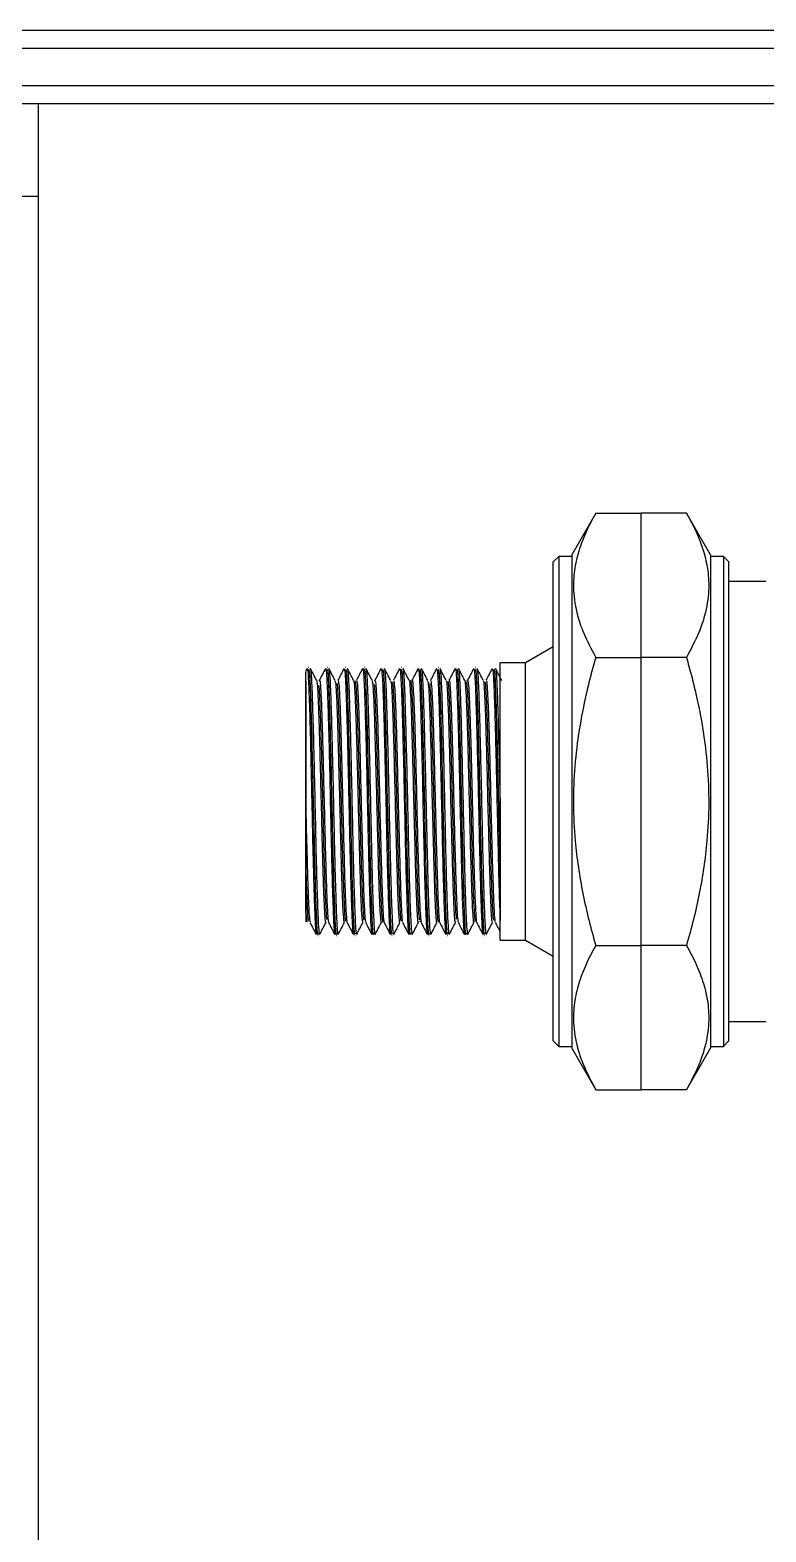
# Model space of a CAD drawing. Header units: millimetres. Extents: x 15 to 1184, y 5 to 836.
# Drawn here: x 204.98 to 212.94, y 760.12 to 776.36 of the extents above; entities that cross this region are included whole.
import ezdxf

# ---------------------------------------------------------------- set-up
doc = ezdxf.new("R2010")
doc.units = ezdxf.units.MM

msp = doc.modelspace()

# ---------------------------------------------------------------- linework, layer by layer
at = {"color": 7, "linetype": 'Continuous', "lineweight": 25}
for p, q in [((204.229, 776.365), (233.645, 776.365)), ((233.503, 776.165), (204.37, 776.165)), ((204.37, 775.765), (233.503, 775.765)), ((232.986, 775.565), (204.888, 775.565)), ((205.073, 774.565), (205.073, 775.565)), ((205.073, 774.565), (200.273, 774.565)), ((205.073, 725.525), (205.073, 774.565)), ((211.097, 771.139), (210.837, 770.689)), ((211.097, 771.139), (211.587, 771.139)), ((211.587, 769.58), (211.587, 771.139)), ((212.077, 771.139), (211.587, 771.139)), ((212.337, 770.689), (212.077, 771.139)), ((210.697, 770.672), (210.637, 770.612)), ((210.637, 765.432), (210.637, 770.612)), ((210.837, 770.672), (210.697, 770.672)), ((210.697, 770.672), (210.697, 765.372)), ((210.837, 770.689), (210.837, 765.354)), ((212.337, 770.689), (212.337, 765.354)), ((212.477, 770.672), (212.337, 770.672)), ((212.537, 770.612), (212.477, 770.672)), ((212.477, 770.672), (212.477, 765.372)), ((212.537, 765.432), (212.537, 770.612)), ((212.937, 770.402), (212.537, 770.402)), ((210.637, 769.695), (210.337, 769.522)), ((207.977, 769.461), (207.96, 769.427)), ((207.975, 769.449), (207.976, 769.45)), ((207.994, 769.472), (207.992, 769.472)), ((208.01, 769.451), (208.011, 769.453)), ((208.175, 769.452), (208.177, 769.461)), ((208.195, 769.472), (208.192, 769.472)), ((208.21, 769.461), (208.212, 769.452)), ((208.395, 769.472), (208.392, 769.472)), ((208.41, 769.45), (208.412, 769.449)), ((208.576, 769.449), (208.577, 769.453)), ((208.595, 769.472), (208.592, 769.472)), ((208.776, 769.46), (208.777, 769.455)), ((208.795, 769.472), (208.793, 769.472)), ((208.811, 769.452), (208.812, 769.448)), ((208.995, 769.472), (208.993, 769.472)), ((209.011, 769.451), (209.012, 769.454)), ((209.176, 769.454), (209.178, 769.461)), ((209.196, 769.472), (209.193, 769.472)), ((209.21, 769.461), (209.212, 769.451)), ((209.396, 769.472), (209.393, 769.472)), ((209.411, 769.45), (209.413, 769.449)), ((209.577, 769.449), (209.578, 769.454)), ((209.596, 769.472), (209.593, 769.472)), ((209.776, 769.459), (209.778, 769.454)), ((209.796, 769.472), (209.794, 769.472)), ((209.812, 769.452), (209.813, 769.448)), ((209.996, 769.472), (209.994, 769.472)), ((210.012, 769.452), (210.013, 769.455)), ((210.337, 769.522), (210.064, 769.522)), ((210.064, 766.522), (210.064, 769.522)), ((210.337, 766.522), (210.337, 769.522)), ((211.097, 769.58), (211.587, 769.58)), ((211.587, 766.463), (211.587, 769.58)), ((212.077, 769.58), (211.587, 769.58)), ((207.964, 769.323), (207.964, 768.022)), ((208.108, 769.322), (208.11, 769.327)), ((208.495, 769.323), (208.492, 769.323)), ((208.909, 769.323), (208.911, 769.323)), ((209.096, 769.323), (209.093, 769.323)), ((209.109, 769.322), (209.111, 769.328)), ((209.696, 769.323), (209.693, 769.323)), ((207.964, 768.022), (207.964, 766.72)), ((208.008, 766.722), (208.01, 766.72)), ((208.777, 766.717), (208.779, 766.721)), ((208.792, 766.72), (208.795, 766.72)), ((208.977, 766.72), (208.979, 766.719)), ((209.193, 766.726), (209.194, 766.72)), ((209.393, 766.72), (209.396, 766.72)), ((209.594, 766.72), (209.596, 766.72)), ((209.778, 766.717), (209.78, 766.722)), ((209.978, 766.72), (209.98, 766.718)), ((209.994, 766.72), (209.996, 766.72)), ((208.075, 766.595), (208.076, 766.591)), ((208.092, 766.572), (208.094, 766.572)), ((208.292, 766.572), (208.295, 766.572)), ((208.31, 766.591), (208.312, 766.595)), ((208.492, 766.572), (208.495, 766.572)), ((208.51, 766.592), (208.512, 766.59)), ((208.676, 766.59), (208.677, 766.582)), ((208.693, 766.572), (208.695, 766.572)), ((208.71, 766.582), (208.712, 766.591)), ((208.876, 766.591), (208.877, 766.593)), ((208.893, 766.572), (208.895, 766.572)), ((208.911, 766.593), (208.912, 766.594)), ((209.093, 766.572), (209.095, 766.572)), ((209.276, 766.583), (209.278, 766.589)), ((209.293, 766.572), (209.296, 766.572)), ((209.311, 766.591), (209.313, 766.595)), ((209.493, 766.572), (209.496, 766.572)), ((209.511, 766.592), (209.513, 766.589)), ((209.677, 766.59), (209.678, 766.582)), ((209.694, 766.572), (209.696, 766.572)), ((209.711, 766.582), (209.713, 766.592)), ((209.877, 766.591), (209.878, 766.593)), ((209.894, 766.572), (209.896, 766.572)), ((209.912, 766.594), (209.913, 766.594)), ((210.064, 766.522), (210.337, 766.522)), ((210.337, 766.522), (210.637, 766.348)), ((211.097, 766.463), (211.587, 766.463)), ((211.587, 764.904), (211.587, 766.463)), ((212.077, 766.463), (211.587, 766.463)), ((212.537, 765.642), (212.937, 765.642)), ((210.637, 765.432), (210.697, 765.372)), ((212.477, 765.372), (212.537, 765.432)), ((210.697, 765.372), (210.837, 765.372)), ((210.837, 765.354), (211.097, 764.904)), ((212.077, 764.904), (212.337, 765.354)), ((212.337, 765.372), (212.477, 765.372)), ((211.097, 764.904), (211.587, 764.904)), ((212.077, 764.904), (211.587, 764.904))]:
    msp.add_line(p, q, dxfattribs=at)
for points, knots in [([(211.097, 771.139), (211.078, 771.106), (211.022, 771.005), (210.944, 770.834), (210.879, 770.625), (210.855, 770.447), (210.855, 770.249), (210.887, 770.061), (210.969, 769.819), (211.049, 769.67), (211.097, 769.58)], [0, 0, 0, 0, 0.066003, 0.198292, 0.331917, 0.467143, 0.535108, 0.707651, 0.823961, 1, 1, 1, 1]), ([(212.077, 771.139), (212.096, 771.106), (212.152, 771.005), (212.23, 770.834), (212.294, 770.625), (212.319, 770.447), (212.318, 770.249), (212.287, 770.061), (212.205, 769.819), (212.125, 769.67), (212.077, 769.58)], [0, 0, 0, 0, 0.066003, 0.198292, 0.331917, 0.467143, 0.535108, 0.707651, 0.823961, 1, 1, 1, 1]), ([(207.992, 769.45), (207.995, 769.448), (208.002, 769.442), (208.013, 769.179), (208.026, 768.745), (208.038, 768.194), (208.051, 767.62), (208.063, 767.101), (208.076, 766.74), (208.085, 766.565), (208.09, 766.587), (208.09, 766.591)], [0, 0, 0, 0, 0.092488, 0.218521, 0.344553, 0.470586, 0.596619, 0.722652, 0.848684, 0.974717, 1, 1, 1, 1]), ([(208.094, 766.597), (208.093, 766.59), (208.087, 766.564), (208.078, 766.748), (208.065, 767.123), (208.052, 767.649), (208.04, 768.227), (208.027, 768.777), (208.015, 769.203), (208.004, 769.45), (207.997, 769.447), (207.994, 769.446)], [0, 0, 0, 0, 0.044358, 0.169352, 0.294346, 0.41934, 0.544334, 0.669327, 0.794321, 0.919315, 1, 1, 1, 1]), ([(208.078, 769.331), (208.067, 769.353), (208.045, 769.396), (208.022, 769.439), (208.011, 769.46)], [0, 0, 0, 0, 0.499981, 1, 1, 1, 1]), ([(208.175, 769.46), (208.164, 769.439), (208.142, 769.396), (208.119, 769.353), (208.108, 769.332)], [0, 0, 0, 0, 0.500015, 1, 1, 1, 1]), ([(208.192, 769.446), (208.195, 769.447), (208.202, 769.45), (208.213, 769.203), (208.225, 768.777), (208.238, 768.227), (208.25, 767.649), (208.263, 767.122), (208.275, 766.75), (208.285, 766.568), (208.29, 766.589), (208.291, 766.593)], [0, 0, 0, 0, 0.08253, 0.209293, 0.336055, 0.462818, 0.589581, 0.716343, 0.843106, 0.969868, 1, 1, 1, 1]), ([(208.295, 766.597), (208.293, 766.59), (208.288, 766.564), (208.278, 766.748), (208.265, 767.123), (208.253, 767.649), (208.24, 768.227), (208.228, 768.777), (208.215, 769.203), (208.204, 769.449), (208.197, 769.447), (208.195, 769.446)], [0, 0, 0, 0, 0.044624, 0.16964, 0.294655, 0.41967, 0.544685, 0.669701, 0.794716, 0.919731, 1, 1, 1, 1]), ([(208.279, 769.331), (208.267, 769.353), (208.245, 769.396), (208.223, 769.439), (208.211, 769.46)], [0, 0, 0, 0, 0.499984, 1, 1, 1, 1]), ([(208.376, 769.46), (208.364, 769.439), (208.342, 769.396), (208.32, 769.353), (208.309, 769.332)], [0, 0, 0, 0, 0.500018, 1, 1, 1, 1]), ([(208.375, 769.453), (208.377, 769.454), (208.382, 769.457), (208.39, 769.349), (208.398, 769.156), (208.407, 768.885), (208.415, 768.559), (208.423, 768.196), (208.431, 767.823), (208.439, 767.462), (208.448, 767.139), (208.456, 766.872), (208.464, 766.686), (208.471, 766.587), (208.475, 766.592), (208.477, 766.593)], [0, 0, 0, 0, 0.065797, 0.146587, 0.227345, 0.308135, 0.388893, 0.469682, 0.550442, 0.63123, 0.711992, 0.792777, 0.873542, 0.954325, 1, 1, 1, 1]), ([(208.392, 769.446), (208.395, 769.447), (208.402, 769.45), (208.413, 769.203), (208.425, 768.777), (208.438, 768.227), (208.45, 767.649), (208.463, 767.122), (208.475, 766.75), (208.485, 766.568), (208.49, 766.589), (208.491, 766.593)], [0, 0, 0, 0, 0.082868, 0.209539, 0.336211, 0.462883, 0.589555, 0.716227, 0.842898, 0.96957, 1, 1, 1, 1]), ([(208.495, 766.597), (208.493, 766.59), (208.488, 766.564), (208.478, 766.748), (208.465, 767.123), (208.453, 767.649), (208.44, 768.227), (208.428, 768.777), (208.415, 769.203), (208.404, 769.45), (208.397, 769.447), (208.395, 769.446)], [0, 0, 0, 0, 0.044578, 0.169532, 0.294486, 0.41944, 0.544394, 0.669349, 0.794303, 0.919257, 1, 1, 1, 1]), ([(208.479, 769.331), (208.468, 769.352), (208.445, 769.395), (208.423, 769.438), (208.412, 769.46)], [0, 0, 0, 0, 0.499982, 1, 1, 1, 1]), ([(208.576, 769.46), (208.565, 769.439), (208.542, 769.396), (208.52, 769.353), (208.509, 769.332)], [0, 0, 0, 0, 0.500019, 1, 1, 1, 1]), ([(208.592, 769.446), (208.595, 769.447), (208.602, 769.45), (208.613, 769.203), (208.626, 768.777), (208.638, 768.227), (208.651, 767.649), (208.663, 767.122), (208.676, 766.75), (208.685, 766.568), (208.69, 766.589), (208.691, 766.593)], [0, 0, 0, 0, 0.08201, 0.208729, 0.335448, 0.462167, 0.588886, 0.715605, 0.842324, 0.969043, 1, 1, 1, 1]), ([(208.695, 766.597), (208.694, 766.59), (208.688, 766.564), (208.678, 766.748), (208.666, 767.123), (208.653, 767.649), (208.641, 768.227), (208.628, 768.777), (208.616, 769.203), (208.605, 769.449), (208.598, 769.447), (208.595, 769.446)], [0, 0, 0, 0, 0.044476, 0.169514, 0.294553, 0.419591, 0.544629, 0.669668, 0.794706, 0.919744, 1, 1, 1, 1]), ([(208.611, 769.456), (208.611, 769.459), (208.611, 769.463), (208.612, 769.459), (208.612, 769.459)], [0, 0, 0, 0, 0.809104, 1, 1, 1, 1]), ([(208.679, 769.331), (208.668, 769.352), (208.646, 769.395), (208.623, 769.438), (208.612, 769.46)], [0, 0, 0, 0, 0.499982, 1, 1, 1, 1]), ([(208.776, 769.46), (208.765, 769.439), (208.742, 769.396), (208.72, 769.353), (208.709, 769.332)], [0, 0, 0, 0, 0.500019, 1, 1, 1, 1]), ([(208.793, 769.446), (208.795, 769.447), (208.802, 769.45), (208.813, 769.203), (208.826, 768.777), (208.838, 768.227), (208.851, 767.649), (208.863, 767.122), (208.876, 766.75), (208.885, 766.567), (208.89, 766.589), (208.892, 766.594)], [0, 0, 0, 0, 0.0822748, 0.2088078, 0.3353409, 0.4618739, 0.5884069, 0.71494, 0.841473, 0.9680061, 1, 1, 1, 1]), ([(208.895, 766.597), (208.894, 766.59), (208.888, 766.564), (208.878, 766.748), (208.866, 767.123), (208.853, 767.649), (208.841, 768.227), (208.828, 768.777), (208.816, 769.203), (208.805, 769.449), (208.798, 769.447), (208.795, 769.446)], [0, 0, 0, 0, 0.044305, 0.169338, 0.294371, 0.419404, 0.544437, 0.66947, 0.794503, 0.919535, 1, 1, 1, 1]), ([(208.879, 769.331), (208.868, 769.352), (208.846, 769.395), (208.823, 769.438), (208.812, 769.46)], [0, 0, 0, 0, 0.49998, 1, 1, 1, 1]), ([(208.976, 769.46), (208.965, 769.438), (208.942, 769.396), (208.92, 769.353), (208.909, 769.332)], [0, 0, 0, 0, 0.500019, 1, 1, 1, 1]), ([(208.976, 769.449), (208.978, 769.453), (208.982, 769.465), (208.989, 769.379), (208.997, 769.205), (209.005, 768.949), (209.014, 768.633), (209.022, 768.276), (209.03, 767.903), (209.038, 767.538), (209.046, 767.204), (209.055, 766.924), (209.063, 766.718), (209.07, 766.598), (209.075, 766.592), (209.077, 766.59)], [0, 0, 0, 0, 0.046049, 0.12699, 0.207957, 0.2889, 0.369864, 0.450809, 0.531771, 0.61272, 0.693678, 0.77463, 0.855586, 0.936541, 1, 1, 1, 1]), ([(208.993, 769.446), (208.996, 769.447), (209.002, 769.45), (209.013, 769.203), (209.026, 768.777), (209.039, 768.227), (209.051, 767.649), (209.064, 767.122), (209.076, 766.75), (209.085, 766.567), (209.091, 766.589), (209.092, 766.594)], [0, 0, 0, 0, 0.081815, 0.208436, 0.335058, 0.46168, 0.588301, 0.714923, 0.841544, 0.968166, 1, 1, 1, 1]), ([(209.096, 766.597), (209.094, 766.59), (209.088, 766.564), (209.079, 766.748), (209.066, 767.123), (209.053, 767.649), (209.041, 768.227), (209.028, 768.777), (209.016, 769.203), (209.005, 769.449), (208.998, 769.447), (208.995, 769.446)], [0, 0, 0, 0, 0.044781, 0.169737, 0.294693, 0.419649, 0.544605, 0.669561, 0.794517, 0.919473, 1, 1, 1, 1]), ([(209.079, 769.331), (209.068, 769.353), (209.046, 769.396), (209.023, 769.439), (209.012, 769.46)], [0, 0, 0, 0, 0.499981, 1, 1, 1, 1]), ([(209.176, 769.46), (209.165, 769.439), (209.143, 769.396), (209.12, 769.353), (209.109, 769.332)], [0, 0, 0, 0, 0.500016, 1, 1, 1, 1]), ([(209.193, 769.446), (209.196, 769.447), (209.203, 769.45), (209.214, 769.203), (209.226, 768.777), (209.239, 768.227), (209.251, 767.649), (209.264, 767.122), (209.276, 766.75), (209.286, 766.567), (209.291, 766.589), (209.292, 766.594)], [0, 0, 0, 0, 0.082029, 0.208551, 0.335073, 0.461594, 0.588116, 0.714638, 0.84116, 0.967682, 1, 1, 1, 1]), ([(209.296, 766.597), (209.294, 766.59), (209.289, 766.564), (209.279, 766.748), (209.266, 767.123), (209.254, 767.649), (209.241, 768.227), (209.229, 768.777), (209.216, 769.203), (209.205, 769.45), (209.198, 769.447), (209.196, 769.446)], [0, 0, 0, 0, 0.044277, 0.169296, 0.294314, 0.419333, 0.544352, 0.669371, 0.79439, 0.919409, 1, 1, 1, 1]), ([(209.28, 769.331), (209.268, 769.353), (209.246, 769.396), (209.224, 769.439), (209.212, 769.46)], [0, 0, 0, 0, 0.499982, 1, 1, 1, 1]), ([(209.376, 769.46), (209.365, 769.439), (209.343, 769.396), (209.321, 769.353), (209.31, 769.332)], [0, 0, 0, 0, 0.500017, 1, 1, 1, 1]), ([(209.376, 769.452), (209.379, 769.454), (209.383, 769.458), (209.391, 769.352), (209.399, 769.162), (209.407, 768.893), (209.416, 768.568), (209.424, 768.206), (209.432, 767.833), (209.44, 767.471), (209.448, 767.146), (209.457, 766.878), (209.465, 766.689), (209.472, 766.589), (209.476, 766.592), (209.478, 766.593)], [0, 0, 0, 0, 0.062006, 0.142961, 0.223897, 0.304855, 0.385788, 0.466748, 0.54768, 0.62864, 0.709571, 0.790533, 0.871462, 0.952424, 1, 1, 1, 1]), ([(209.393, 769.446), (209.396, 769.447), (209.403, 769.45), (209.414, 769.203), (209.426, 768.777), (209.439, 768.227), (209.451, 767.649), (209.464, 767.122), (209.476, 766.75), (209.486, 766.568), (209.491, 766.589), (209.492, 766.593)], [0, 0, 0, 0, 0.082528, 0.20916, 0.335792, 0.462424, 0.589056, 0.715688, 0.84232, 0.968952, 1, 1, 1, 1]), ([(209.496, 766.597), (209.494, 766.59), (209.489, 766.564), (209.479, 766.748), (209.466, 767.123), (209.454, 767.649), (209.441, 768.227), (209.429, 768.777), (209.416, 769.203), (209.405, 769.449), (209.398, 769.447), (209.396, 769.446)], [0, 0, 0, 0, 0.044742, 0.169733, 0.294724, 0.419715, 0.544706, 0.669697, 0.794688, 0.919679, 1, 1, 1, 1]), ([(209.48, 769.331), (209.469, 769.353), (209.446, 769.396), (209.424, 769.439), (209.413, 769.46)], [0, 0, 0, 0, 0.4999831, 1, 1, 1, 1]), ([(209.577, 769.46), (209.566, 769.439), (209.543, 769.396), (209.521, 769.353), (209.51, 769.332)], [0, 0, 0, 0, 0.500017, 1, 1, 1, 1]), ([(209.593, 769.446), (209.596, 769.447), (209.603, 769.45), (209.614, 769.203), (209.627, 768.777), (209.639, 768.227), (209.652, 767.649), (209.664, 767.122), (209.677, 766.75), (209.686, 766.568), (209.691, 766.589), (209.692, 766.593)], [0, 0, 0, 0, 0.082528, 0.209249, 0.33597, 0.46269, 0.589411, 0.716132, 0.842852, 0.969573, 1, 1, 1, 1]), ([(209.696, 766.597), (209.695, 766.59), (209.689, 766.564), (209.679, 766.748), (209.667, 767.123), (209.654, 767.649), (209.642, 768.227), (209.629, 768.777), (209.617, 769.203), (209.606, 769.449), (209.599, 769.447), (209.596, 769.446)], [0, 0, 0, 0, 0.044529, 0.169518, 0.294507, 0.419496, 0.544485, 0.669474, 0.794463, 0.919452, 1, 1, 1, 1]), ([(209.612, 769.457), (209.612, 769.459), (209.612, 769.463), (209.613, 769.459), (209.613, 769.458)], [0, 0, 0, 0, 0.657542, 1, 1, 1, 1]), ([(209.68, 769.331), (209.669, 769.352), (209.647, 769.395), (209.624, 769.438), (209.613, 769.46)], [0, 0, 0, 0, 0.499983, 1, 1, 1, 1]), ([(209.777, 769.46), (209.766, 769.439), (209.743, 769.396), (209.721, 769.353), (209.71, 769.332)], [0, 0, 0, 0, 0.50002, 1, 1, 1, 1]), ([(209.794, 769.446), (209.796, 769.447), (209.803, 769.45), (209.814, 769.204), (209.827, 768.777), (209.839, 768.227), (209.852, 767.649), (209.864, 767.122), (209.877, 766.75), (209.886, 766.568), (209.891, 766.589), (209.892, 766.593)], [0, 0, 0, 0, 0.083129, 0.209859, 0.33659, 0.46332, 0.59005, 0.716781, 0.843511, 0.970242, 1, 1, 1, 1]), ([(209.896, 766.597), (209.895, 766.59), (209.889, 766.564), (209.879, 766.748), (209.867, 767.123), (209.854, 767.649), (209.842, 768.227), (209.829, 768.777), (209.817, 769.203), (209.806, 769.45), (209.799, 769.447), (209.796, 769.446)], [0, 0, 0, 0, 0.044512, 0.169485, 0.294459, 0.419433, 0.544407, 0.66938, 0.794354, 0.919328, 1, 1, 1, 1]), ([(209.88, 769.331), (209.869, 769.352), (209.847, 769.395), (209.824, 769.438), (209.813, 769.46)], [0, 0, 0, 0, 0.49998, 1, 1, 1, 1]), ([(209.977, 769.46), (209.966, 769.439), (209.944, 769.396), (209.921, 769.353), (209.91, 769.332)], [0, 0, 0, 0, 0.500019, 1, 1, 1, 1]), ([(209.977, 769.448), (209.978, 769.453), (209.983, 769.466), (209.99, 769.382), (209.998, 769.211), (210.006, 768.957), (210.014, 768.642), (210.023, 768.286), (210.031, 767.913), (210.039, 767.547), (210.047, 767.213), (210.055, 766.927), (210.061, 766.799), (210.064, 766.735)], [0, 0, 0, 0, 0.053714, 0.148326, 0.242972, 0.337582, 0.43223, 0.526839, 0.621487, 0.716096, 0.810744, 0.905353, 1, 1, 1, 1]), ([(209.994, 769.446), (209.996, 769.448), (210.003, 769.453), (210.014, 769.216), (210.026, 768.8), (210.039, 768.262), (210.051, 767.68), (210.059, 767.349), (210.064, 767.183)], [0, 0, 0, 0, 0.111497, 0.289198, 0.466898, 0.644599, 0.822299, 1, 1, 1, 1]), ([(210.064, 767.276), (210.06, 767.444), (210.052, 767.78), (210.039, 768.345), (210.027, 768.859), (210.015, 769.247), (210.005, 769.459), (209.999, 769.449), (209.996, 769.446)], [0, 0, 0, 0, 0.179918, 0.359836, 0.539754, 0.719672, 0.89959, 1, 1, 1, 1]), ([(210.081, 769.331), (210.069, 769.352), (210.047, 769.395), (210.025, 769.439), (210.013, 769.46)], [0, 0, 0, 0, 0.499981, 1, 1, 1, 1]), ([(211.097, 769.58), (211.078, 769.515), (211.041, 769.383), (210.978, 769.123), (210.914, 768.798), (210.865, 768.402), (210.85, 768), (210.867, 767.635), (210.906, 767.31), (210.956, 767.025), (211.019, 766.743), (211.071, 766.556), (211.097, 766.463)], [0, 0, 0, 0, 0.064608, 0.129266, 0.253783, 0.378916, 0.50636, 0.634745, 0.725474, 0.816474, 0.908152, 1, 1, 1, 1]), ([(212.077, 769.58), (212.095, 769.515), (212.132, 769.383), (212.196, 769.123), (212.26, 768.798), (212.308, 768.402), (212.324, 768), (212.306, 767.635), (212.267, 767.31), (212.218, 767.025), (212.155, 766.743), (212.103, 766.556), (212.077, 766.463)], [0, 0, 0, 0, 0.064608, 0.129266, 0.253783, 0.378916, 0.50636, 0.634745, 0.725474, 0.816474, 0.908152, 1, 1, 1, 1]), ([(207.964, 767.863), (207.964, 767.983), (207.964, 768.223), (207.964, 768.577), (207.964, 768.893), (207.964, 769.155), (207.964, 769.334), (207.964, 769.426), (207.964, 769.425), (207.964, 769.425)], [0, 0, 0, 0, 0.158129, 0.316525, 0.474827, 0.633103, 0.791628, 0.950129, 1, 1, 1, 1]), ([(208.309, 769.329), (208.311, 769.328), (208.317, 769.324), (208.325, 769.213), (208.333, 769.027), (208.341, 768.773), (208.349, 768.47), (208.357, 768.138), (208.366, 767.798), (208.374, 767.472), (208.382, 767.183), (208.39, 766.947), (208.398, 766.79), (208.405, 766.712), (208.408, 766.718), (208.409, 766.72)], [0, 0, 0, 0, 0.076039, 0.157972, 0.239878, 0.321808, 0.403718, 0.485645, 0.567558, 0.649482, 0.731399, 0.813319, 0.89524, 0.977156, 1, 1, 1, 1]), ([(208.479, 769.324), (208.479, 769.325), (208.483, 769.331), (208.489, 769.256), (208.497, 769.1), (208.505, 768.866), (208.513, 768.578), (208.521, 768.253), (208.53, 767.913), (208.538, 767.58), (208.546, 767.276), (208.554, 767.021), (208.562, 766.833), (208.571, 766.719), (208.576, 766.715), (208.579, 766.712)], [0, 0, 0, 0, 0.018339, 0.10029, 0.182272, 0.264224, 0.346205, 0.428159, 0.510138, 0.592095, 0.674071, 0.756032, 0.838004, 0.919969, 1, 1, 1, 1]), ([(208.709, 769.327), (208.709, 769.331), (208.71, 769.335), (208.71, 769.332), (208.71, 769.331)], [0, 0, 0, 0, 0.711972, 1, 1, 1, 1]), ([(209.31, 769.329), (209.312, 769.328), (209.317, 769.326), (209.325, 769.217), (209.334, 769.033), (209.342, 768.781), (209.35, 768.479), (209.358, 768.147), (209.366, 767.807), (209.375, 767.48), (209.383, 767.19), (209.391, 766.953), (209.399, 766.793), (209.405, 766.714), (209.409, 766.719), (209.41, 766.72)], [0, 0, 0, 0, 0.074907, 0.15674, 0.238604, 0.320436, 0.4023, 0.484132, 0.565996, 0.647829, 0.729691, 0.811526, 0.893386, 0.975224, 1, 1, 1, 1]), ([(209.479, 769.325), (209.48, 769.326), (209.483, 769.333), (209.489, 769.259), (209.498, 769.106), (209.506, 768.873), (209.514, 768.587), (209.522, 768.262), (209.53, 767.922), (209.539, 767.589), (209.547, 767.284), (209.555, 767.027), (209.563, 766.838), (209.571, 766.72), (209.577, 766.714), (209.58, 766.711)], [0, 0, 0, 0, 0.017578, 0.099474, 0.181344, 0.263242, 0.34511, 0.427009, 0.508877, 0.590776, 0.672644, 0.754543, 0.836411, 0.918309, 1, 1, 1, 1]), ([(209.71, 769.329), (209.71, 769.331), (209.711, 769.335), (209.711, 769.332), (209.712, 769.33)], [0, 0, 0, 0, 0.517533, 1, 1, 1, 1]), ([(207.964, 767.24), (207.964, 767.349), (207.964, 767.542), (207.964, 767.765), (207.964, 767.863)], [0, 0, 0, 0, 0.562901, 1, 1, 1, 1]), ([(210.064, 767.947), (210.064, 767.84), (210.064, 767.604), (210.064, 767.392), (210.064, 767.276)], [0, 0, 0, 0, 0.4542707, 1, 1, 1, 1]), ([(207.964, 766.815), (207.964, 766.862), (207.964, 766.97), (207.964, 767.143), (207.964, 767.24)], [0, 0, 0, 0, 0.4354456, 1, 1, 1, 1]), ([(210.064, 767.183), (210.064, 767.083), (210.064, 766.9), (210.064, 766.787), (210.064, 766.735)], [0, 0, 0, 0, 0.5457084, 1, 1, 1, 1]), ([(207.964, 766.815), (207.966, 766.776), (207.971, 766.714), (207.975, 766.719), (207.976, 766.72)], [0, 0, 0, 0, 0.638061, 1, 1, 1, 1]), ([(208.008, 766.711), (208.019, 766.69), (208.042, 766.647), (208.064, 766.604), (208.075, 766.583)], [0, 0, 0, 0, 0.499984, 1, 1, 1, 1]), ([(208.111, 766.583), (208.122, 766.604), (208.145, 766.647), (208.167, 766.691), (208.179, 766.712)], [0, 0, 0, 0, 0.5000182, 1, 1, 1, 1]), ([(208.177, 766.711), (208.177, 766.711), (208.177, 766.708), (208.178, 766.712), (208.178, 766.716)], [0, 0, 0, 0, 0.165264, 1, 1, 1, 1]), ([(208.208, 766.711), (208.22, 766.69), (208.242, 766.647), (208.264, 766.604), (208.275, 766.583)], [0, 0, 0, 0, 0.499983, 1, 1, 1, 1]), ([(208.312, 766.583), (208.323, 766.604), (208.345, 766.647), (208.368, 766.69), (208.379, 766.712)], [0, 0, 0, 0, 0.500016, 1, 1, 1, 1]), ([(208.409, 766.711), (208.42, 766.69), (208.442, 766.647), (208.465, 766.604), (208.476, 766.583)], [0, 0, 0, 0, 0.499982, 1, 1, 1, 1]), ([(208.512, 766.583), (208.523, 766.605), (208.545, 766.648), (208.568, 766.691), (208.579, 766.712)], [0, 0, 0, 0, 0.500018, 1, 1, 1, 1]), ([(208.609, 766.711), (208.62, 766.69), (208.642, 766.647), (208.665, 766.604), (208.676, 766.583)], [0, 0, 0, 0, 0.49998, 1, 1, 1, 1]), ([(208.712, 766.583), (208.723, 766.605), (208.746, 766.648), (208.768, 766.691), (208.779, 766.712)], [0, 0, 0, 0, 0.50002, 1, 1, 1, 1]), ([(208.809, 766.711), (208.82, 766.69), (208.842, 766.647), (208.865, 766.604), (208.876, 766.583)], [0, 0, 0, 0, 0.499981, 1, 1, 1, 1]), ([(208.912, 766.583), (208.923, 766.604), (208.946, 766.648), (208.968, 766.691), (208.979, 766.712)], [0, 0, 0, 0, 0.500019, 1, 1, 1, 1]), ([(209.009, 766.712), (209.02, 766.69), (209.043, 766.647), (209.065, 766.605), (209.076, 766.583)], [0, 0, 0, 0, 0.499981, 1, 1, 1, 1]), ([(209.112, 766.583), (209.123, 766.604), (209.146, 766.647), (209.168, 766.69), (209.18, 766.712)], [0, 0, 0, 0, 0.5000199, 1, 1, 1, 1]), ([(209.178, 766.71), (209.178, 766.71), (209.178, 766.707), (209.179, 766.712), (209.179, 766.717)], [0, 0, 0, 0, 0.017018, 1, 1, 1, 1]), ([(209.209, 766.711), (209.221, 766.69), (209.243, 766.647), (209.265, 766.604), (209.276, 766.583)], [0, 0, 0, 0, 0.499984, 1, 1, 1, 1]), ([(209.312, 766.583), (209.324, 766.604), (209.346, 766.647), (209.369, 766.69), (209.38, 766.712)], [0, 0, 0, 0, 0.500016, 1, 1, 1, 1]), ([(209.41, 766.711), (209.421, 766.69), (209.443, 766.647), (209.465, 766.604), (209.477, 766.583)], [0, 0, 0, 0, 0.499983, 1, 1, 1, 1]), ([(209.513, 766.583), (209.524, 766.605), (209.546, 766.648), (209.569, 766.691), (209.58, 766.712)], [0, 0, 0, 0, 0.500017, 1, 1, 1, 1]), ([(209.61, 766.711), (209.621, 766.69), (209.643, 766.647), (209.666, 766.604), (209.677, 766.583)], [0, 0, 0, 0, 0.499981, 1, 1, 1, 1]), ([(209.713, 766.583), (209.724, 766.605), (209.747, 766.648), (209.769, 766.691), (209.78, 766.712)], [0, 0, 0, 0, 0.500018, 1, 1, 1, 1]), ([(209.81, 766.711), (209.821, 766.69), (209.843, 766.647), (209.866, 766.604), (209.877, 766.583)], [0, 0, 0, 0, 0.499981, 1, 1, 1, 1]), ([(209.913, 766.583), (209.924, 766.605), (209.947, 766.648), (209.969, 766.691), (209.981, 766.712)], [0, 0, 0, 0, 0.500019, 1, 1, 1, 1]), ([(210.01, 766.711), (210.021, 766.69), (210.038, 766.659), (210.054, 766.627), (210.059, 766.617)], [0, 0, 0, 0, 0.678205, 1, 1, 1, 1]), ([(208.11, 766.588), (208.11, 766.584), (208.111, 766.58), (208.111, 766.583), (208.111, 766.584)], [0, 0, 0, 0, 0.914805, 1, 1, 1, 1]), ([(208.275, 766.584), (208.275, 766.584), (208.276, 766.58), (208.276, 766.584), (208.277, 766.588)], [0, 0, 0, 0, 0.077373, 1, 1, 1, 1]), ([(209.111, 766.587), (209.111, 766.584), (209.112, 766.58), (209.112, 766.584), (209.112, 766.585)], [0, 0, 0, 0, 0.7103, 1, 1, 1, 1]), ([(211.097, 766.463), (211.078, 766.429), (211.022, 766.328), (210.944, 766.158), (210.879, 765.948), (210.855, 765.771), (210.855, 765.573), (210.887, 765.385), (210.969, 765.143), (211.049, 764.994), (211.097, 764.904)], [0, 0, 0, 0, 0.066003, 0.198292, 0.331917, 0.467143, 0.535108, 0.707651, 0.823961, 1, 1, 1, 1]), ([(212.077, 766.463), (212.096, 766.429), (212.152, 766.328), (212.23, 766.158), (212.294, 765.948), (212.319, 765.771), (212.318, 765.573), (212.287, 765.385), (212.205, 765.143), (212.125, 764.994), (212.077, 764.904)], [0, 0, 0, 0, 0.066003, 0.198292, 0.331917, 0.467143, 0.535108, 0.707651, 0.823961, 1, 1, 1, 1])]:
    msp.add_open_spline(points, degree=3, knots=knots, dxfattribs=at)
at = {"color": 8, "linetype": 'Continuous', "lineweight": 25}
for points, knots in [([(207.976, 769.45), (207.978, 769.452), (207.981, 769.461), (207.988, 769.374), (207.996, 769.2), (208.005, 768.941), (208.013, 768.624), (208.021, 768.267), (208.029, 767.893), (208.037, 767.528), (208.046, 767.196), (208.054, 766.917), (208.062, 766.715), (208.069, 766.602), (208.073, 766.597), (208.075, 766.595)], [0, 0, 0, 0, 0.037779, 0.120908, 0.204035, 0.287166, 0.37028, 0.453416, 0.536531, 0.619669, 0.70278, 0.78592, 0.869029, 0.95217, 1, 1, 1, 1]), ([(208.011, 769.453), (208.012, 769.454), (208.015, 769.462), (208.021, 769.384), (208.029, 769.219), (208.037, 768.967), (208.046, 768.654), (208.054, 768.299), (208.062, 767.926), (208.07, 767.559), (208.078, 767.223), (208.087, 766.939), (208.095, 766.729), (208.103, 766.6), (208.108, 766.592), (208.11, 766.588)], [0, 0, 0, 0, 0.015778, 0.09884, 0.181869, 0.26493, 0.347959, 0.431019, 0.514051, 0.597108, 0.680142, 0.763198, 0.846235, 0.929288, 1, 1, 1, 1]), ([(208.177, 769.461), (208.18, 769.451), (208.185, 769.43), (208.193, 769.28), (208.201, 769.055), (208.21, 768.759), (208.218, 768.415), (208.226, 768.045), (208.234, 767.673), (208.242, 767.325), (208.251, 767.022), (208.259, 766.787), (208.267, 766.627), (208.273, 766.598), (208.275, 766.584)], [0, 0, 0, 0, 0.083434, 0.166849, 0.25028, 0.333698, 0.417126, 0.500547, 0.583972, 0.667396, 0.750819, 0.834246, 0.917665, 1, 1, 1, 1]), ([(208.212, 769.452), (208.214, 769.445), (208.218, 769.43), (208.226, 769.296), (208.234, 769.078), (208.242, 768.787), (208.251, 768.446), (208.259, 768.078), (208.267, 767.706), (208.275, 767.354), (208.284, 767.047), (208.292, 766.802), (208.3, 766.645), (208.306, 766.574), (208.31, 766.588), (208.31, 766.591)], [0, 0, 0, 0, 0.064622, 0.147744, 0.230837, 0.313961, 0.397053, 0.480178, 0.563269, 0.646395, 0.729486, 0.812611, 0.895702, 0.978827, 1, 1, 1, 1]), ([(208.412, 769.449), (208.413, 769.45), (208.416, 769.453), (208.423, 769.36), (208.431, 769.177), (208.439, 768.912), (208.448, 768.589), (208.456, 768.229), (208.464, 767.855), (208.472, 767.492), (208.48, 767.165), (208.489, 766.892), (208.497, 766.699), (208.504, 766.591), (208.509, 766.592), (208.51, 766.592)], [0, 0, 0, 0, 0.0312475, 0.1143043, 0.1973653, 0.2804188, 0.3634829, 0.4465333, 0.5296001, 0.6126476, 0.6957169, 0.7787619, 0.8618331, 0.9448761, 1, 1, 1, 1]), ([(208.577, 769.453), (208.578, 769.456), (208.581, 769.469), (208.587, 769.401), (208.595, 769.246), (208.603, 769.003), (208.612, 768.697), (208.62, 768.346), (208.628, 767.974), (208.636, 767.605), (208.644, 767.264), (208.653, 766.972), (208.661, 766.751), (208.669, 766.614), (208.673, 766.598), (208.676, 766.59)], [0, 0, 0, 0, 0.018676, 0.101769, 0.184888, 0.267979, 0.351099, 0.434189, 0.51731, 0.600399, 0.683521, 0.766609, 0.849732, 0.93282, 1, 1, 1, 1]), ([(208.612, 769.459), (208.615, 769.445), (208.62, 769.418), (208.628, 769.261), (208.636, 769.027), (208.644, 768.726), (208.653, 768.378), (208.661, 768.007), (208.669, 767.637), (208.677, 767.292), (208.685, 766.995), (208.694, 766.767), (208.702, 766.616), (208.707, 766.593), (208.71, 766.582)], [0, 0, 0, 0, 0.08097, 0.164529, 0.248067, 0.331623, 0.415164, 0.498717, 0.582261, 0.665812, 0.749358, 0.832906, 0.916456, 1, 1, 1, 1]), ([(208.777, 769.455), (208.779, 769.451), (208.784, 769.443), (208.792, 769.319), (208.8, 769.11), (208.809, 768.828), (208.817, 768.492), (208.825, 768.126), (208.833, 767.753), (208.841, 767.397), (208.85, 767.083), (208.858, 766.829), (208.866, 766.662), (208.872, 766.582), (208.875, 766.59), (208.876, 766.591)], [0, 0, 0, 0, 0.0687815, 0.1517361, 0.2346917, 0.3176429, 0.4006017, 0.4835497, 0.5665114, 0.6494564, 0.7324206, 0.8153629, 0.8983293, 0.9812693, 1, 1, 1, 1]), ([(208.812, 769.448), (208.814, 769.447), (208.818, 769.443), (208.825, 769.332), (208.833, 769.132), (208.841, 768.854), (208.85, 768.523), (208.858, 768.159), (208.866, 767.785), (208.874, 767.427), (208.882, 767.108), (208.891, 766.849), (208.899, 766.671), (208.905, 766.583), (208.91, 766.591), (208.911, 766.593)], [0, 0, 0, 0, 0.0469363, 0.1300197, 0.2131374, 0.2962209, 0.3793382, 0.4624225, 0.5455389, 0.6286246, 0.7117395, 0.7948271, 0.8779402, 0.9610302, 1, 1, 1, 1]), ([(209.012, 769.454), (209.013, 769.455), (209.016, 769.464), (209.022, 769.387), (209.03, 769.225), (209.038, 768.974), (209.046, 768.663), (209.055, 768.309), (209.063, 767.936), (209.071, 767.569), (209.079, 767.231), (209.087, 766.946), (209.096, 766.733), (209.104, 766.602), (209.109, 766.591), (209.111, 766.587)], [0, 0, 0, 0, 0.01332, 0.096358, 0.179375, 0.262416, 0.345431, 0.428474, 0.511486, 0.59453, 0.677542, 0.760587, 0.843598, 0.926643, 1, 1, 1, 1]), ([(209.178, 769.461), (209.18, 769.452), (209.186, 769.433), (209.194, 769.285), (209.202, 769.061), (209.21, 768.767), (209.219, 768.425), (209.227, 768.055), (209.235, 767.683), (209.243, 767.334), (209.251, 767.029), (209.26, 766.792), (209.268, 766.629), (209.273, 766.599), (209.276, 766.583)], [0, 0, 0, 0, 0.08335, 0.166666, 0.250016, 0.333332, 0.416682, 0.499998, 0.583348, 0.666665, 0.750013, 0.833332, 0.916679, 1, 1, 1, 1]), ([(209.212, 769.451), (209.215, 769.445), (209.219, 769.432), (209.227, 769.3), (209.235, 769.085), (209.243, 768.795), (209.251, 768.456), (209.26, 768.088), (209.268, 767.715), (209.276, 767.363), (209.284, 767.054), (209.292, 766.808), (209.301, 766.648), (209.307, 766.576), (209.31, 766.588), (209.311, 766.591)], [0, 0, 0, 0, 0.0626961, 0.1458061, 0.2289205, 0.3120337, 0.3951448, 0.4782612, 0.5613691, 0.6444885, 0.7275932, 0.8107154, 0.8938173, 0.9769418, 1, 1, 1, 1]), ([(209.413, 769.449), (209.414, 769.45), (209.417, 769.454), (209.424, 769.364), (209.432, 769.183), (209.44, 768.92), (209.448, 768.598), (209.457, 768.239), (209.465, 767.865), (209.473, 767.502), (209.481, 767.173), (209.489, 766.899), (209.498, 766.703), (209.505, 766.592), (209.51, 766.592), (209.511, 766.592)], [0, 0, 0, 0, 0.028751, 0.111831, 0.194882, 0.27796, 0.361013, 0.444089, 0.527145, 0.610218, 0.693276, 0.776347, 0.859409, 0.942477, 1, 1, 1, 1]), ([(209.578, 769.454), (209.578, 769.456), (209.582, 769.47), (209.588, 769.404), (209.596, 769.251), (209.604, 769.01), (209.612, 768.706), (209.621, 768.356), (209.629, 767.984), (209.637, 767.615), (209.645, 767.272), (209.653, 766.978), (209.662, 766.757), (209.669, 766.616), (209.674, 766.598), (209.677, 766.59)], [0, 0, 0, 0, 0.016954, 0.100068, 0.183172, 0.266283, 0.349391, 0.432499, 0.515609, 0.598714, 0.681827, 0.764929, 0.848045, 0.931144, 1, 1, 1, 1]), ([(209.613, 769.458), (209.615, 769.445), (209.621, 769.42), (209.629, 769.266), (209.637, 769.035), (209.645, 768.734), (209.653, 768.388), (209.662, 768.017), (209.67, 767.646), (209.678, 767.301), (209.686, 767.002), (209.694, 766.772), (209.703, 766.618), (209.708, 766.594), (209.711, 766.582)], [0, 0, 0, 0, 0.079029, 0.162769, 0.246475, 0.330216, 0.413921, 0.497662, 0.581368, 0.665108, 0.748815, 0.832554, 0.916263, 1, 1, 1, 1]), ([(209.778, 769.454), (209.78, 769.451), (209.785, 769.445), (209.793, 769.323), (209.801, 769.117), (209.809, 768.836), (209.817, 768.502), (209.826, 768.136), (209.834, 767.763), (209.842, 767.406), (209.85, 767.091), (209.858, 766.835), (209.867, 766.665), (209.873, 766.583), (209.876, 766.59), (209.877, 766.591)], [0, 0, 0, 0, 0.067383, 0.150483, 0.233552, 0.316651, 0.399723, 0.482819, 0.565893, 0.648988, 0.732064, 0.815156, 0.898236, 0.981324, 1, 1, 1, 1]), ([(209.813, 769.448), (209.815, 769.447), (209.819, 769.444), (209.826, 769.336), (209.834, 769.138), (209.842, 768.863), (209.85, 768.533), (209.859, 768.169), (209.867, 767.795), (209.875, 767.436), (209.883, 767.116), (209.891, 766.855), (209.9, 766.675), (209.906, 766.584), (209.91, 766.591), (209.912, 766.594)], [0, 0, 0, 0, 0.045104, 0.128143, 0.211196, 0.294232, 0.377287, 0.46032, 0.543378, 0.626409, 0.709468, 0.792497, 0.875558, 0.958586, 1, 1, 1, 1]), ([(210.013, 769.455), (210.014, 769.456), (210.017, 769.465), (210.023, 769.39), (210.031, 769.231), (210.039, 768.981), (210.047, 768.672), (210.055, 768.318), (210.061, 768.071), (210.064, 767.947)], [0, 0, 0, 0, 0.0209, 0.184065, 0.347263, 0.510452, 0.673648, 0.836803, 1, 1, 1, 1]), ([(208.078, 769.329), (208.078, 769.33), (208.081, 769.339), (208.087, 769.276), (208.095, 769.137), (208.103, 768.915), (208.111, 768.636), (208.119, 768.317), (208.128, 767.978), (208.136, 767.642), (208.144, 767.331), (208.152, 767.065), (208.161, 766.864), (208.169, 766.733), (208.174, 766.718), (208.177, 766.711)], [0, 0, 0, 0, 0.00519, 0.088292, 0.171366, 0.254466, 0.337543, 0.420639, 0.50372, 0.586813, 0.669898, 0.752987, 0.836076, 0.919161, 1, 1, 1, 1]), ([(208.1, 769.281), (208.101, 769.276), (208.105, 769.253), (208.111, 769.129), (208.119, 768.918), (208.128, 768.641), (208.136, 768.325), (208.144, 767.989), (208.152, 767.655), (208.16, 767.346), (208.169, 767.079), (208.177, 766.88), (208.183, 766.765), (208.187, 766.75), (208.188, 766.746)], [0, 0, 0, 0, 0.029914, 0.123206, 0.21652, 0.309816, 0.403125, 0.496426, 0.589731, 0.683037, 0.776337, 0.869647, 0.962943, 1, 1, 1, 1]), ([(208.11, 769.327), (208.11, 769.329), (208.114, 769.343), (208.119, 769.284), (208.128, 769.148), (208.136, 768.931), (208.144, 768.655), (208.152, 768.338), (208.16, 768), (208.169, 767.662), (208.177, 767.35), (208.185, 767.08), (208.193, 766.875), (208.201, 766.743), (208.206, 766.724), (208.209, 766.716)], [0, 0, 0, 0, 0.014135, 0.097206, 0.180252, 0.26332, 0.346369, 0.429434, 0.512487, 0.595548, 0.678605, 0.761662, 0.844723, 0.927776, 1, 1, 1, 1]), ([(208.278, 769.322), (208.28, 769.319), (208.284, 769.312), (208.292, 769.202), (208.3, 769.013), (208.308, 768.755), (208.316, 768.45), (208.325, 768.116), (208.333, 767.776), (208.341, 767.452), (208.349, 767.167), (208.357, 766.935), (208.366, 766.782), (208.372, 766.708), (208.376, 766.717), (208.377, 766.72)], [0, 0, 0, 0, 0.054854, 0.137947, 0.221011, 0.304101, 0.387168, 0.470256, 0.553326, 0.636411, 0.719484, 0.802565, 0.885643, 0.96872, 1, 1, 1, 1]), ([(208.299, 769.299), (208.299, 769.298), (208.302, 769.291), (208.308, 769.195), (208.316, 769.013), (208.325, 768.758), (208.333, 768.457), (208.341, 768.126), (208.349, 767.789), (208.357, 767.466), (208.366, 767.181), (208.374, 766.949), (208.382, 766.796), (208.388, 766.722), (208.391, 766.728), (208.392, 766.729)], [0, 0, 0, 0, 0.010891, 0.099036, 0.187155, 0.275297, 0.363419, 0.451557, 0.539684, 0.627818, 0.715949, 0.804079, 0.892214, 0.980339, 1, 1, 1, 1]), ([(208.495, 769.315), (208.496, 769.316), (208.499, 769.322), (208.505, 769.25), (208.513, 769.098), (208.521, 768.868), (208.53, 768.584), (208.538, 768.262), (208.546, 767.925), (208.554, 767.594), (208.562, 767.291), (208.571, 767.036), (208.579, 766.85), (208.585, 766.748), (208.589, 766.74), (208.59, 766.738)], [0, 0, 0, 0, 0.017506, 0.103876, 0.190277, 0.276649, 0.363047, 0.449422, 0.535817, 0.622196, 0.708587, 0.79497, 0.881357, 0.967745, 1, 1, 1, 1]), ([(208.51, 769.323), (208.511, 769.326), (208.515, 769.336), (208.521, 769.264), (208.53, 769.113), (208.538, 768.883), (208.546, 768.598), (208.554, 768.275), (208.562, 767.935), (208.571, 767.601), (208.579, 767.294), (208.587, 767.036), (208.595, 766.844), (208.603, 766.733), (208.607, 766.724), (208.609, 766.72)], [0, 0, 0, 0, 0.029579, 0.112659, 0.19577, 0.278852, 0.361961, 0.445046, 0.528152, 0.61124, 0.694343, 0.777435, 0.860534, 0.94363, 1, 1, 1, 1]), ([(208.679, 769.325), (208.681, 769.318), (208.686, 769.301), (208.694, 769.172), (208.702, 768.969), (208.71, 768.701), (208.718, 768.388), (208.727, 768.052), (208.735, 767.713), (208.743, 767.395), (208.751, 767.118), (208.759, 766.899), (208.768, 766.761), (208.774, 766.701), (208.777, 766.714), (208.777, 766.717)], [0, 0, 0, 0, 0.068262, 0.151496, 0.234762, 0.317996, 0.40126, 0.484496, 0.567759, 0.650998, 0.734258, 0.8175, 0.900757, 0.984003, 1, 1, 1, 1]), ([(208.701, 769.288), (208.701, 769.286), (208.704, 769.272), (208.71, 769.165), (208.718, 768.97), (208.726, 768.704), (208.735, 768.396), (208.743, 768.062), (208.751, 767.726), (208.759, 767.409), (208.767, 767.132), (208.776, 766.916), (208.784, 766.766), (208.789, 766.737), (208.792, 766.722)], [0, 0, 0, 0, 0.013219, 0.10291, 0.192633, 0.282326, 0.372048, 0.461744, 0.551463, 0.641162, 0.730877, 0.820581, 0.910292, 1, 1, 1, 1]), ([(208.71, 769.331), (208.713, 769.325), (208.718, 769.311), (208.726, 769.183), (208.735, 768.984), (208.743, 768.719), (208.751, 768.409), (208.759, 768.073), (208.767, 767.734), (208.776, 767.414), (208.784, 767.134), (208.792, 766.911), (208.8, 766.769), (208.806, 766.705), (208.809, 766.713), (208.809, 766.714)], [0, 0, 0, 0, 0.079052, 0.162322, 0.245625, 0.328897, 0.412197, 0.495471, 0.57877, 0.662047, 0.745342, 0.828623, 0.911915, 0.9952, 1, 1, 1, 1]), ([(208.879, 769.321), (208.88, 769.322), (208.884, 769.322), (208.891, 769.233), (208.899, 769.061), (208.907, 768.815), (208.915, 768.519), (208.923, 768.19), (208.932, 767.849), (208.94, 767.52), (208.948, 767.224), (208.956, 766.979), (208.964, 766.808), (208.971, 766.716), (208.976, 766.719), (208.977, 766.72)], [0, 0, 0, 0, 0.035327, 0.118542, 0.201725, 0.28494, 0.368123, 0.451338, 0.534522, 0.617735, 0.700922, 0.784133, 0.867323, 0.95053, 1, 1, 1, 1]), ([(208.895, 769.312), (208.897, 769.312), (208.9, 769.314), (208.907, 769.228), (208.915, 769.059), (208.923, 768.818), (208.932, 768.525), (208.94, 768.199), (208.948, 767.861), (208.956, 767.534), (208.964, 767.239), (208.973, 766.994), (208.981, 766.822), (208.987, 766.731), (208.991, 766.732), (208.993, 766.732)], [0, 0, 0, 0, 0.033729, 0.118157, 0.202552, 0.28698, 0.371376, 0.455802, 0.540201, 0.624624, 0.709026, 0.793446, 0.877852, 0.962268, 1, 1, 1, 1]), ([(208.911, 769.323), (208.912, 769.324), (208.916, 769.329), (208.923, 769.242), (208.932, 769.074), (208.94, 768.833), (208.948, 768.539), (208.956, 768.211), (208.964, 767.871), (208.973, 767.54), (208.981, 767.242), (208.989, 766.993), (208.997, 766.817), (209.004, 766.723), (209.008, 766.722), (209.009, 766.722)], [0, 0, 0, 0, 0.045515, 0.12882, 0.212092, 0.295396, 0.37867, 0.461973, 0.545248, 0.628549, 0.711827, 0.795125, 0.878406, 0.961701, 1, 1, 1, 1]), ([(209.079, 769.331), (209.079, 769.331), (209.082, 769.34), (209.087, 769.279), (209.096, 769.142), (209.104, 768.922), (209.112, 768.645), (209.12, 768.326), (209.128, 767.987), (209.137, 767.65), (209.145, 767.338), (209.153, 767.071), (209.161, 766.868), (209.169, 766.735), (209.175, 766.718), (209.178, 766.71)], [0, 0, 0, 0, 0.00253, 0.085657, 0.168814, 0.25194, 0.335098, 0.418224, 0.501382, 0.584509, 0.667665, 0.750794, 0.833949, 0.91708, 1, 1, 1, 1]), ([(209.096, 769.322), (209.098, 769.308), (209.104, 769.282), (209.112, 769.136), (209.12, 768.923), (209.128, 768.649), (209.137, 768.334), (209.145, 767.998), (209.153, 767.664), (209.161, 767.353), (209.169, 767.086), (209.178, 766.884), (209.185, 766.764), (209.189, 766.747), (209.19, 766.74)], [0, 0, 0, 0, 0.085963, 0.172646, 0.259294, 0.345976, 0.432626, 0.519306, 0.605958, 0.692636, 0.779291, 0.865966, 0.952624, 1, 1, 1, 1]), ([(209.111, 769.328), (209.111, 769.33), (209.114, 769.343), (209.12, 769.286), (209.128, 769.153), (209.137, 768.937), (209.145, 768.664), (209.153, 768.347), (209.161, 768.009), (209.169, 767.671), (209.178, 767.357), (209.186, 767.087), (209.194, 766.879), (209.202, 766.745), (209.207, 766.725), (209.21, 766.715)], [0, 0, 0, 0, 0.011653, 0.094784, 0.177948, 0.261079, 0.344242, 0.427374, 0.510537, 0.59367, 0.676831, 0.759966, 0.843125, 0.926263, 1, 1, 1, 1]), ([(209.279, 769.322), (209.281, 769.32), (209.285, 769.313), (209.293, 769.206), (209.301, 769.019), (209.309, 768.763), (209.317, 768.459), (209.325, 768.125), (209.334, 767.785), (209.342, 767.461), (209.35, 767.173), (209.358, 766.941), (209.366, 766.784), (209.373, 766.709), (209.377, 766.718), (209.378, 766.72)], [0, 0, 0, 0, 0.052452, 0.135496, 0.21857, 0.301612, 0.384687, 0.467729, 0.550803, 0.633846, 0.71692, 0.799964, 0.883036, 0.966082, 1, 1, 1, 1]), ([(209.301, 769.298), (209.303, 769.268), (209.309, 769.208), (209.317, 769.017), (209.325, 768.766), (209.334, 768.465), (209.342, 768.135), (209.35, 767.798), (209.358, 767.475), (209.366, 767.188), (209.375, 766.955), (209.383, 766.798), (209.389, 766.723), (209.392, 766.728), (209.393, 766.729)], [0, 0, 0, 0, 0.088825, 0.177685, 0.26651, 0.35537, 0.444195, 0.533054, 0.621881, 0.710738, 0.799567, 0.888422, 0.977254, 1, 1, 1, 1]), ([(209.496, 769.316), (209.497, 769.317), (209.5, 769.324), (209.506, 769.253), (209.514, 769.103), (209.522, 768.875), (209.53, 768.592), (209.539, 768.271), (209.547, 767.934), (209.555, 767.602), (209.563, 767.298), (209.571, 767.043), (209.58, 766.847), (209.585, 766.782), (209.588, 766.75)], [0, 0, 0, 0, 0.015511, 0.105025, 0.194506, 0.284021, 0.373501, 0.463016, 0.552496, 0.642011, 0.731492, 0.821006, 0.910489, 1, 1, 1, 1]), ([(209.511, 769.324), (209.512, 769.327), (209.516, 769.337), (209.522, 769.267), (209.53, 769.118), (209.539, 768.89), (209.547, 768.606), (209.555, 768.284), (209.563, 767.944), (209.571, 767.609), (209.58, 767.302), (209.588, 767.041), (209.596, 766.849), (209.603, 766.734), (209.608, 766.724), (209.61, 766.72)], [0, 0, 0, 0, 0.0271735, 0.1102769, 0.1933513, 0.2764563, 0.3595294, 0.4426351, 0.5257079, 0.6088135, 0.6918869, 0.7749915, 0.8580666, 0.9411692, 1, 1, 1, 1]), ([(209.68, 769.325), (209.682, 769.318), (209.687, 769.303), (209.694, 769.176), (209.703, 768.975), (209.711, 768.708), (209.719, 768.397), (209.727, 768.061), (209.735, 767.722), (209.744, 767.403), (209.752, 767.125), (209.76, 766.904), (209.768, 766.764), (209.774, 766.702), (209.778, 766.715), (209.778, 766.717)], [0, 0, 0, 0, 0.066631, 0.149839, 0.233023, 0.316233, 0.399415, 0.482627, 0.565807, 0.64902, 0.7322, 0.815413, 0.898593, 0.981805, 1, 1, 1, 1]), ([(209.696, 769.314), (209.698, 769.308), (209.703, 769.295), (209.711, 769.173), (209.719, 768.975), (209.727, 768.712), (209.735, 768.404), (209.744, 768.071), (209.752, 767.735), (209.76, 767.417), (209.768, 767.139), (209.776, 766.921), (209.785, 766.769), (209.79, 766.738), (209.793, 766.722)], [0, 0, 0, 0, 0.066029, 0.150949, 0.235839, 0.32076, 0.405649, 0.490571, 0.575459, 0.660381, 0.74527, 0.83019, 0.915081, 1, 1, 1, 1]), ([(209.712, 769.33), (209.714, 769.324), (209.719, 769.312), (209.727, 769.187), (209.735, 768.99), (209.744, 768.727), (209.752, 768.418), (209.76, 768.082), (209.768, 767.743), (209.776, 767.422), (209.785, 767.141), (209.793, 766.915), (209.801, 766.772), (209.807, 766.706), (209.81, 766.714), (209.81, 766.715)], [0, 0, 0, 0, 0.076656, 0.159883, 0.243082, 0.326311, 0.409509, 0.492739, 0.575936, 0.659167, 0.742364, 0.825594, 0.908792, 0.99202, 1, 1, 1, 1]), ([(209.88, 769.321), (209.881, 769.322), (209.885, 769.323), (209.891, 769.236), (209.9, 769.066), (209.908, 768.823), (209.916, 768.527), (209.924, 768.199), (209.932, 767.858), (209.941, 767.528), (209.949, 767.231), (209.957, 766.985), (209.965, 766.811), (209.972, 766.717), (209.977, 766.719), (209.978, 766.72)], [0, 0, 0, 0, 0.032399, 0.115633, 0.198885, 0.282116, 0.365371, 0.448599, 0.531857, 0.615083, 0.698341, 0.781567, 0.864826, 0.948051, 1, 1, 1, 1]), ([(209.896, 769.312), (209.898, 769.313), (209.901, 769.315), (209.908, 769.231), (209.916, 769.065), (209.924, 768.825), (209.932, 768.534), (209.941, 768.208), (209.949, 767.87), (209.957, 767.542), (209.965, 767.246), (209.973, 767.002), (209.982, 766.819), (209.987, 766.765), (209.99, 766.738)], [0, 0, 0, 0, 0.032564, 0.120502, 0.208466, 0.296401, 0.384367, 0.4723, 0.560267, 0.648199, 0.736167, 0.824099, 0.912066, 1, 1, 1, 1]), ([(209.912, 769.323), (209.913, 769.324), (209.917, 769.33), (209.924, 769.245), (209.932, 769.079), (209.941, 768.84), (209.949, 768.547), (209.957, 768.22), (209.965, 767.88), (209.973, 767.548), (209.982, 767.249), (209.99, 766.999), (209.998, 766.821), (210.005, 766.725), (210.009, 766.723), (210.01, 766.722)], [0, 0, 0, 0, 0.04318, 0.126381, 0.209605, 0.292804, 0.37603, 0.459226, 0.542454, 0.625649, 0.708877, 0.792073, 0.8753, 0.958496, 1, 1, 1, 1]), ([(207.964, 767.863), (207.966, 767.753), (207.972, 767.531), (207.98, 767.234), (207.988, 766.987), (207.996, 766.813), (208.003, 766.722), (208.007, 766.722), (208.008, 766.722)], [0, 0, 0, 0, 0.183827, 0.367606, 0.551434, 0.735248, 0.91908, 1, 1, 1, 1]), ([(207.964, 767.24), (207.966, 767.155), (207.972, 766.986), (207.98, 766.82), (207.986, 766.735), (207.989, 766.734), (207.99, 766.734)], [0, 0, 0, 0, 0.312664, 0.62529, 0.937957, 1, 1, 1, 1])]:
    msp.add_open_spline(points, degree=3, knots=knots, dxfattribs=at)

doc.saveas('drawing.dxf')
